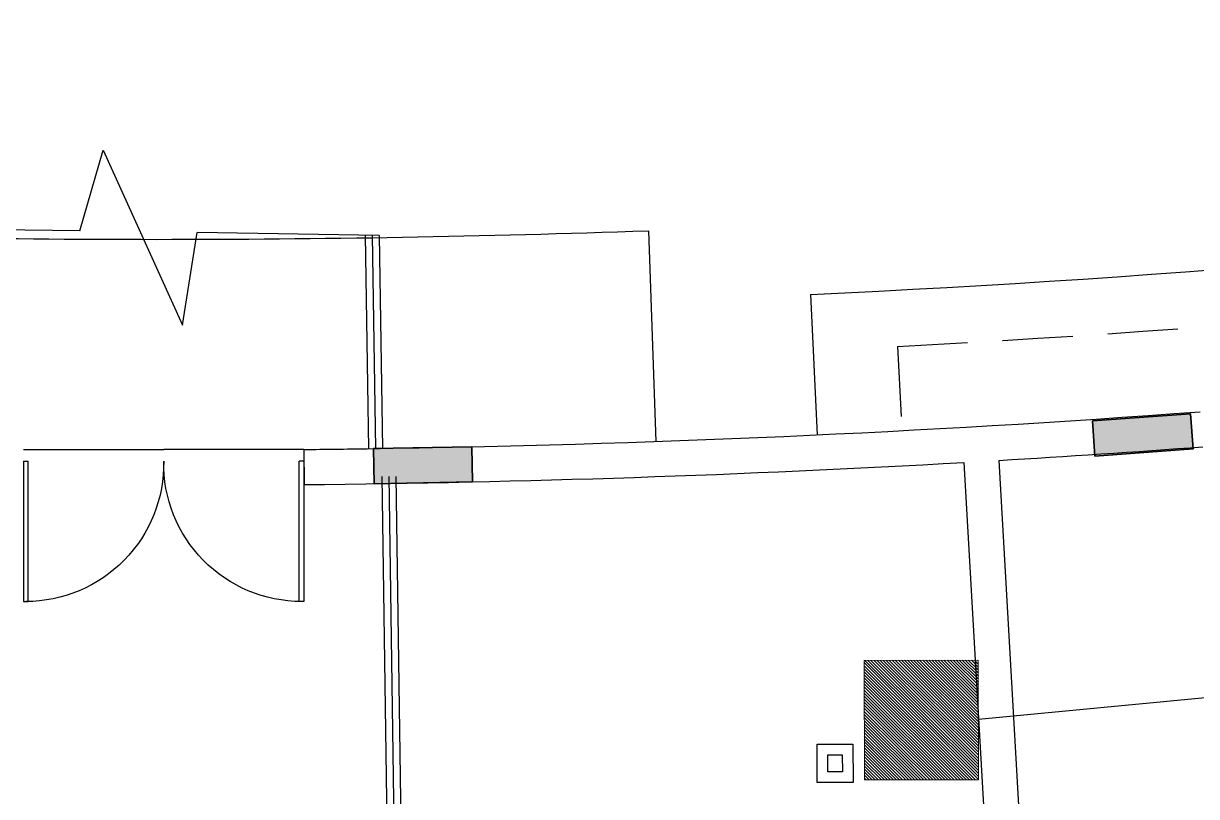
# Model space of a CAD drawing. Header units: inches. Extents: x -221585 to 401252, y -284294 to 332380.
# Drawn here: x 156718 to 157553, y 40843 to 41393 of the extents above; entities that cross this region are included whole.
import ezdxf

# ---------------------------------------------------------------- set-up
doc = ezdxf.new("R2010")
doc.units = ezdxf.units.IN
doc.header["$MEASUREMENT"] = 0
doc.linetypes.add('HIDDEN', pattern=[0.375, 0.25, -0.125])
for name, color, linetype, lineweight in [('A-SEC-TXT', 3, 'Continuous', 0), ('column fa 25', 3, 'Continuous', 35), ('Wall mount speaker', 2, 'Continuous', 0)]:
    doc.layers.add(name, color=color, linetype=linetype, lineweight=lineweight)
doc.layers.add('TEL', color=6, linetype='Continuous')

# ---------------------------------------------------------------- blocks, each defined once
blk = doc.blocks.new('RYTRTRTRTRT')
at = {"color": 1}
for p, q in [((42.5178, 61.1535), (42.5178, 61.7535)), ((42.5178, 61.7535), (42.5378, 61.7535)), ((42.5378, 61.7535), (42.5378, 61.1535)), ((43.7178, 61.7535), (43.6978, 61.7535)), ((43.6978, 61.7535), (43.6978, 61.1535)), ((43.7178, 61.1535), (43.7178, 61.7535)), ((42.5178, 61.1535), (42.5378, 61.1535)), ((43.7178, 61.1535), (43.6978, 61.1535)), ((42.5178, 61.1035), (43.1178, 61.1035)), ((43.7178, 61.1035), (43.1178, 61.1035))]:
    blk.add_line(p, q, dxfattribs=at)
for centre, start, end in [((42.5278, 61.1634), 359.0371, 90), ((43.7078, 61.1634), 90, 180.9629)]:
    blk.add_arc(centre, 0.5901, start, end, dxfattribs=at)
blk = doc.blocks.new('dd')
at = {"layer": 'column fa 25', "ltscale": 10}
h = blk.add_hatch(color=3, dxfattribs=at)
h.set_gradient(color1=(141, 141, 141), color2=(145, 145, 145), one_color=1, tint=0.57, name='CYLINDER')
h.paths.add_polyline_path([(177327.77, 119885.96), (177352.77, 119885.96), (177352.77, 119955.96), (177327.77, 119955.96)])
at = {"layer": 'column fa 25', "color": 1, "ltscale": 10}
blk.add_lwpolyline([(177327.77, 119885.96), (177352.77, 119885.96), (177352.77, 119955.96), (177327.77, 119955.96)], close=True, dxfattribs=at)
blk = doc.blocks.new('A$C54490F4E')
at = {"layer": 'Wall mount speaker', "ltscale": 0.1}
h = blk.add_hatch(dxfattribs=at)
h.set_pattern_fill('ANSI31', color=3, scale=50, style=0)
h.paths.add_polyline_path([(347.4, 331.9), (0, 331.9), (0, 0), (347.4, 0)])
at = {"layer": 'Wall mount speaker', "color": 3, "ltscale": 0.1}
blk.add_lwpolyline([(0, 331.9), (347.4, 331.9), (347.4, 0), (0, 0)], close=True, dxfattribs=at)
blk = doc.blocks.new('A$C1A917D7C')
at = {"layer": 'TEL', "elevation": 0}
for points in [[(0, 956.5), (227.2, 956.5), (227.2, 744.3), (0, 744.3)], [(63, 893.4), (164.2, 893.4), (164.2, 807.3), (63, 807.3)]]:
    blk.add_lwpolyline(points, close=True, dxfattribs=at)
at = {"layer": 'Wall mount speaker', "color": 2, "ltscale": 0.1, "xscale": 2.038325862171721, "yscale": 2.038325862171721, "zscale": 2.038325862171721}
blk.add_blockref('A$C54490F4E', (14.1, 0), dxfattribs=at)

msp = doc.modelspace()

# ---------------------------------------------------------------- linework, layer by layer
at = {"color": 4, "ltscale": 10}
for p, q in [((156758.5, 41245.52, 0.42), (156775.26, 41302.87, 0.42)), ((156775.26, 41302.87, 0.42), (156831.66, 41178.36, 0.42)), ((156758.5, 41245.52, 0.42), (156655.11, 41247.06, 0.42)), ((156831.66, 41178.36, 0.42), (156842.18, 41244.28, 0.42)), ((156971.68, 41242.35, 0.42), (156842.18, 41244.28, 0.42)), ((156961.68, 41242.21, 0.42), (156963.93, 41090.64, 0.42)), ((156966.68, 41242.28, 0.42), (156968.93, 41090.71, 0.42)), ((156971.68, 41242.35, 0.42), (156973.93, 41090.79, 0.42)), ((157163.19, 41245.68, -1.26), (157168.47, 41095.77)), ((156918.09, 41090.06, 0), (156918.35, 41065.06)), ((157387.75, 41080.85, 0.41), (157427.23, 40386.97, 0.43)), ((157412.71, 41082.3, 0.41), (157452.18, 40388.41, 0.43))]:
    msp.add_line(p, q, dxfattribs=at)
at = {"color": 20, "ltscale": 10}
msp.add_line((157278.67, 41200.36, -0.49), (157283.33, 41100.47), dxfattribs=at)
at = {"color": 20, "linetype": 'HIDDEN', "ltscale": 200}
msp.add_line((157340.46, 41163.38), (157343.61, 41103.47), dxfattribs=at)
at = {"color": 5, "ltscale": 10}
for p, q in [((156973.41, 41070.79, 0.42), (156983.96, 40360.86, 0.42)), ((156978.41, 41070.87, 0.42), (156988.88, 40365.94, 0.42)), ((156983.41, 41070.95, 0.42), (156993.81, 40371.02, 0.42))]:
    msp.add_line(p, q, dxfattribs=at)
at = {"color": 6}
msp.add_line((157398.14, 40898.26), (157838.6, 40940.05), dxfattribs=at)
at = {"color": 20, "ltscale": 10}
for centre, radius, start, end in [((156813.29, 51178.02), 9988.5, 272.670485, 281.586405), ((156813.29, 51178.02, -0.42), 9938.5, 267.981246, 272.017603)]:
    msp.add_arc(centre, radius, start, end, dxfattribs=at)
at = {"color": 20, "linetype": 'HIDDEN', "ltscale": 200}
msp.add_arc((156813.29, 51178.02, -0.42), 10028.5, 273.013284, 275.299209, dxfattribs=at)
at = {"color": 4, "ltscale": 10}
for radius, start, end in [(10088.5, 270.850959, 274.220885), (10113.5, 273.39787, 274.222009), (10088.5, 270.595214, 270.850959), (10113.5, 270.594037, 273.256238)]:
    msp.add_arc((156813.29, 51178.02), radius, start, end, dxfattribs=at)

# ---------------------------------------------------------------- block references
at = {"color": 4, "xscale": -166.3369111803477, "yscale": 166.3369111803622, "zscale": 166.3369111803573, "rotation": 180}
msp.add_blockref('RYTRTRTRTRT', (149646.2, 51253.81, 0.42), dxfattribs=at)
at = {"layer": 'A-SEC-TXT', "color": 30, "xscale": 0.12012, "yscale": 0.12012, "zscale": 0.12012, "rotation": 90.14939030355052}
msp.add_blockref('A$C1A917D7C', (157398.25, 40853.5), dxfattribs=at)
at = {"layer": 'column fa 25', "color": 3}
for p, rotation in [((25001.51, 209239.56, 0), 274.174960579324), ((33775.62, 216137.91, 0), 271.0750651846275)]:
    msp.add_blockref('dd', p, dxfattribs=dict(at, rotation=rotation))

doc.saveas('drawing.dxf')
